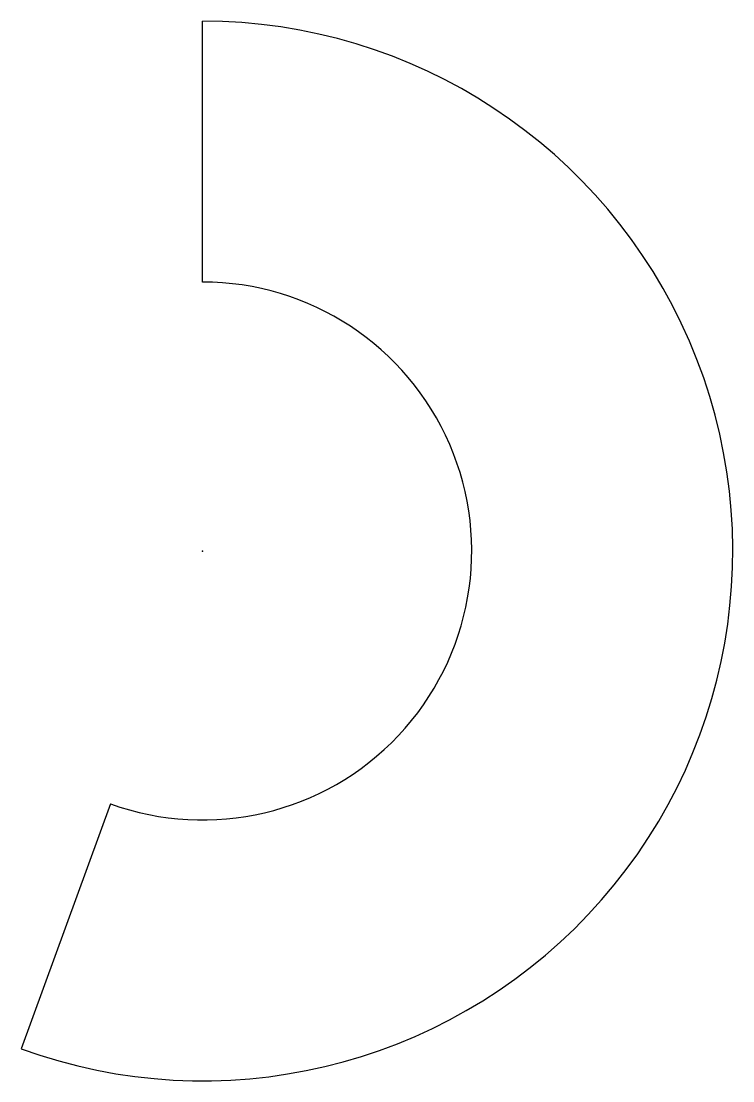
# Model space of a CAD drawing. Header units: centimetres. Extents: x -2.2 to 6.5, y -6.5 to 6.5.
import ezdxf

# ---------------------------------------------------------------- set-up
doc = ezdxf.new("R2010")
doc.units = ezdxf.units.CM
doc.header["$MEASUREMENT"] = 0
doc.layers.add('THRコントロールモジュール-基板外形-200deg v2_Sketch1', color=7, linetype='Continuous')

msp = doc.modelspace()

# ---------------------------------------------------------------- linework, layer by layer
at = {"layer": 'THRコントロールモジュール-基板外形-200deg v2_Sketch1'}
for p, q in [((0, 3.3), (0, 6.5)), ((-1.129, -3.101), (-2.223, -6.108))]:
    msp.add_line(p, q, dxfattribs=at)
for radius in [6.5, 3.3]:
    msp.add_arc((0, 0), radius, 250, 90, dxfattribs=at)
msp.add_point((0, 0), dxfattribs=at)

doc.saveas('drawing.dxf')
